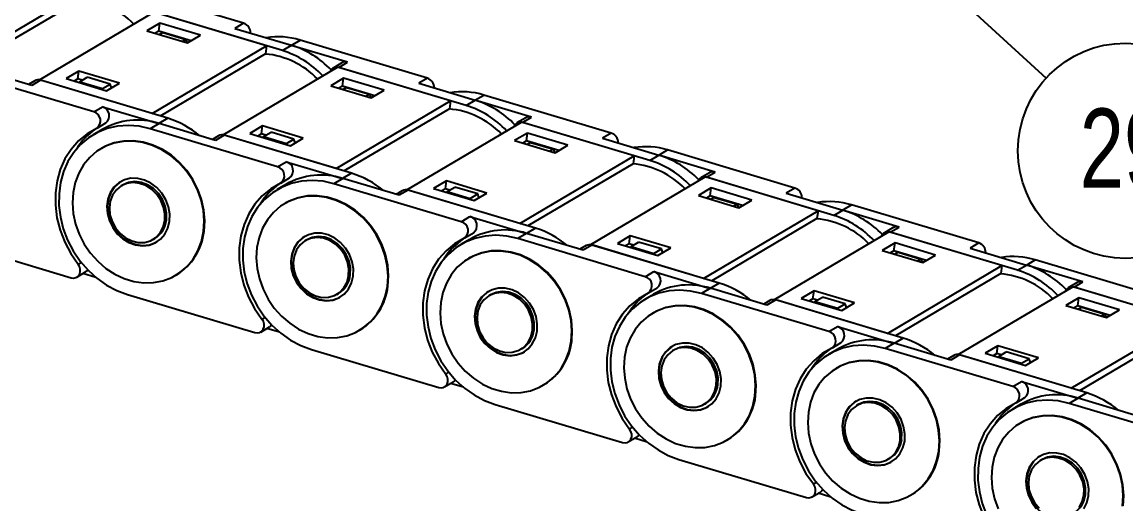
# Model space of a CAD drawing. Header units: millimetres. Extents: x 0 to 279, y 0 to 216.
# Drawn here: x 170.08 to 218.82, y 141.4 to 162.69 of the extents above; entities that cross this region are included whole.
import ezdxf

# ---------------------------------------------------------------- set-up
doc = ezdxf.new("R2010")
doc.units = ezdxf.units.MM
doc.layers.add('DIM', color=1, linetype='Continuous')
doc.styles.add('SLDTEXTSTYLE0', font='TXT', dxfattribs={"width": 0.75})
doc.dimstyles.new('SLDDIMSTYLE0', dxfattribs={"dimtxt": 0.18, "dimasz": 3.302, "dimexe": 0, "dimexo": 0.0625, "dimgap": 0, "dimtad": 0, "dimtih": 1, "dimtoh": 1, "dimdec": 0, "dimrnd": 1e-09, "dimzin": 0, "dimdsep": 46, "dimtxsty": 'Standard', "dimsah": 1, "dimcen": 0.09, "dimadec": 0, "dimazin": 0, "dimtfac": 3.302, "dimtdec": 0, "dimtofl": 0, "dimtmove": 0, "dimatfit": 3, "dimfxl": 1, "dimfrac": 2, "dimtolj": 1, "dimtzin": 0, "dimarcsym": 0})

# ---------------------------------------------------------------- blocks, each defined once
blk = doc.blocks.new('SW_NOTE_11')
at = {"layer": 'DIM', "color": 0}
blk.add_circle((3.508, -3.211), 4.755, dxfattribs=at)
at = {"layer": 'DIM', "color": 0, "insert": (3.437, -1.348), "char_height": 3.5, "attachment_point": 2, "style": 'SLDTEXTSTYLE0'}
blk.add_mtext('29', dxfattribs=at)

msp = doc.modelspace()

# ---------------------------------------------------------------- linework, layer by layer
at = {"color": 7, "linetype": 'Continuous', "lineweight": 25}
for p, q in [((179.864, 162.634), (174.242, 164.315)), ((167.715, 161.069), (172.767, 164.059)), ((172.72, 163.71), (168.073, 160.96)), ((170.846, 160.133), (175.898, 163.122)), ((180.883, 161.631), (175.898, 163.122)), ((181.576, 161.426), (175.954, 163.108)), ((176.166, 162.637), (175.599, 162.301)), ((175.599, 162.301), (177.389, 161.766)), ((176.119, 162.288), (176.166, 162.637)), ((177.956, 162.101), (176.166, 162.637)), ((179.864, 162.634), (179.48, 162.407)), ((179.48, 162.407), (181.973, 161.661)), ((176.119, 162.288), (175.959, 162.194)), ((177.548, 161.86), (176.119, 162.288)), ((176.3, 162.224), (176.152, 162.136)), ((176.3, 162.224), (177.31, 161.922)), ((176.334, 162.214), (176.345, 162.22)), ((177.31, 161.922), (177.162, 161.834)), ((177.31, 161.922), (177.36, 161.774)), ((177.389, 161.766), (177.956, 162.101)), ((181.964, 161.656), (182.357, 161.888)), ((187.979, 160.207), (182.357, 161.888)), ((175.83, 158.642), (180.883, 161.631)), ((180.883, 161.631), (180.835, 161.283)), ((181.576, 161.426), (181.973, 161.661)), ((184.457, 160.91), (181.964, 161.656)), ((180.835, 161.283), (176.188, 158.533)), ((184.203, 160.884), (183.815, 160.654)), ((184.069, 160.68), (184.457, 160.91)), ((173.245, 158.717), (167.623, 160.399)), ((170.509, 159.886), (168.016, 160.631)), ((172.591, 160.521), (172.024, 160.186)), ((172.544, 160.172), (172.591, 160.521)), ((174.381, 159.986), (172.591, 160.521)), ((178.961, 157.705), (184.013, 160.695)), ((188.998, 159.204), (184.013, 160.695)), ((189.691, 158.999), (184.069, 160.68)), ((170.643, 160.089), (170.37, 159.927)), ((170.897, 160.115), (170.509, 159.886)), ((170.846, 160.133), (170.843, 160.127)), ((175.83, 158.642), (170.846, 160.133)), ((176.519, 158.434), (170.897, 160.115)), ((172.024, 160.186), (173.814, 159.65)), ((172.544, 160.172), (172.384, 160.078)), ((172.736, 160.115), (172.544, 160.172)), ((172.598, 160.014), (172.627, 160.05)), ((172.627, 160.05), (172.959, 160.247)), ((172.627, 160.05), (173.637, 159.748)), ((173.969, 159.945), (172.959, 160.247)), ((173.637, 159.748), (173.969, 159.945)), ((173.814, 159.65), (174.381, 159.986)), ((174.027, 159.777), (173.969, 159.945)), ((184.281, 160.209), (183.715, 159.874)), ((183.715, 159.874), (185.504, 159.339)), ((184.234, 159.861), (184.281, 160.209)), ((186.071, 159.674), (184.281, 160.209)), ((187.979, 160.207), (187.596, 159.98)), ((187.596, 159.98), (190.089, 159.234)), ((173.637, 159.748), (173.654, 159.698)), ((184.234, 159.861), (184.075, 159.766)), ((185.664, 159.433), (184.234, 159.861)), ((184.415, 159.797), (184.267, 159.709)), ((184.415, 159.797), (185.425, 159.494)), ((184.449, 159.786), (184.46, 159.793)), ((185.425, 159.494), (185.277, 159.407)), ((185.425, 159.494), (185.476, 159.347)), ((185.504, 159.339), (186.071, 159.674)), ((190.08, 159.229), (190.472, 159.461)), ((196.095, 157.78), (190.472, 159.461)), ((173.245, 158.717), (173.629, 158.944)), ((173.629, 158.944), (176.122, 158.199)), ((183.946, 156.215), (188.998, 159.204)), ((188.998, 159.204), (188.951, 158.856)), ((189.691, 158.999), (190.089, 159.234)), ((192.573, 158.483), (190.08, 159.229)), ((175.83, 158.642), (175.83, 158.64)), ((176.519, 158.434), (176.122, 158.199)), ((188.951, 158.856), (184.303, 156.106)), ((192.319, 158.456), (191.93, 158.227)), ((192.184, 158.253), (192.573, 158.483)), ((173.613, 157.935), (173.229, 157.708)), ((173.398, 158.002), (173.782, 158.229)), ((176.131, 158.204), (175.738, 157.972)), ((181.36, 156.29), (175.738, 157.972)), ((178.624, 157.458), (176.131, 158.204)), ((180.706, 158.094), (180.14, 157.759)), ((180.659, 157.745), (180.706, 158.094)), ((182.496, 157.559), (180.706, 158.094)), ((187.076, 155.278), (192.129, 158.268)), ((197.113, 156.777), (192.129, 158.268)), ((197.807, 156.572), (192.184, 158.253)), ((178.758, 157.661), (178.485, 157.5)), ((179.012, 157.688), (178.624, 157.458)), ((178.961, 157.705), (178.959, 157.7)), ((183.946, 156.215), (178.961, 157.705)), ((184.635, 156.007), (179.012, 157.688)), ((180.14, 157.759), (181.929, 157.223)), ((180.659, 157.745), (180.5, 157.651)), ((180.852, 157.688), (180.659, 157.745)), ((180.714, 157.587), (180.742, 157.623)), ((180.742, 157.623), (181.075, 157.82)), ((180.742, 157.623), (181.752, 157.321)), ((182.085, 157.518), (181.075, 157.82)), ((181.752, 157.321), (182.085, 157.518)), ((181.929, 157.223), (182.496, 157.559)), ((182.142, 157.349), (182.085, 157.518)), ((192.397, 157.782), (191.83, 157.447)), ((191.83, 157.447), (193.62, 156.912)), ((192.349, 157.434), (192.19, 157.339)), ((192.349, 157.434), (192.397, 157.782)), ((193.779, 157.006), (192.349, 157.434)), ((194.186, 157.247), (192.397, 157.782)), ((196.095, 157.78), (195.711, 157.552)), ((195.711, 157.552), (198.204, 156.807)), ((173.585, 157.105), (173.563, 157.092)), ((181.752, 157.321), (181.769, 157.271)), ((192.531, 157.369), (192.382, 157.282)), ((192.531, 157.369), (193.541, 157.067)), ((192.565, 157.359), (192.576, 157.366)), ((193.541, 157.067), (193.392, 156.98)), ((193.541, 157.067), (193.591, 156.92)), ((193.62, 156.912), (194.186, 157.247)), ((198.195, 156.802), (198.588, 157.034)), ((204.21, 155.352), (198.588, 157.034)), ((181.36, 156.29), (181.744, 156.517)), ((181.744, 156.517), (184.237, 155.772)), ((192.061, 153.787), (197.113, 156.777)), ((197.113, 156.777), (197.066, 156.428)), ((197.807, 156.572), (198.204, 156.807)), ((200.688, 156.056), (198.195, 156.802)), ((183.946, 156.215), (183.945, 156.213)), ((184.635, 156.007), (184.237, 155.772)), ((197.066, 156.428), (192.419, 153.679)), ((200.434, 156.029), (200.046, 155.799)), ((200.3, 155.826), (200.688, 156.056)), ((174.54, 155.492), (174.469, 155.45)), ((181.728, 155.508), (181.344, 155.281)), ((181.514, 155.575), (181.898, 155.802)), ((184.246, 155.777), (183.853, 155.544)), ((189.476, 153.863), (183.853, 155.544)), ((186.739, 155.031), (184.246, 155.777)), ((188.822, 155.667), (188.255, 155.331)), ((188.774, 155.318), (188.822, 155.667)), ((190.611, 155.132), (188.822, 155.667)), ((195.192, 152.851), (200.244, 155.841)), ((205.229, 154.35), (200.244, 155.841)), ((205.922, 154.145), (200.3, 155.826)), ((186.873, 155.234), (186.6, 155.073)), ((187.128, 155.261), (186.739, 155.031)), ((187.076, 155.278), (187.074, 155.273)), ((192.061, 153.787), (187.076, 155.278)), ((192.75, 153.579), (187.128, 155.261)), ((188.255, 155.331), (190.045, 154.796)), ((188.774, 155.318), (188.615, 155.224)), ((188.967, 155.261), (188.774, 155.318)), ((188.829, 155.16), (188.858, 155.196)), ((188.858, 155.196), (189.19, 155.393)), ((188.858, 155.196), (189.868, 154.894)), ((190.2, 155.09), (189.19, 155.393)), ((189.868, 154.894), (190.2, 155.09)), ((190.045, 154.796), (190.611, 155.132)), ((190.258, 154.922), (190.2, 155.09)), ((200.512, 155.355), (199.945, 155.02)), ((199.945, 155.02), (201.735, 154.484)), ((200.465, 155.006), (200.305, 154.912)), ((200.465, 155.006), (200.512, 155.355)), ((201.894, 154.579), (200.465, 155.006)), ((202.302, 154.82), (200.512, 155.355)), ((204.21, 155.352), (203.826, 155.125)), ((203.826, 155.125), (206.319, 154.38)), ((181.701, 154.678), (181.678, 154.665)), ((189.868, 154.894), (189.885, 154.844)), ((200.646, 154.942), (200.498, 154.854)), ((200.646, 154.942), (201.656, 154.64)), ((200.68, 154.932), (200.691, 154.939)), ((201.656, 154.64), (201.508, 154.552)), ((201.656, 154.64), (201.706, 154.493)), ((201.735, 154.484), (202.302, 154.82)), ((206.31, 154.374), (206.703, 154.607)), ((212.325, 152.925), (206.703, 154.607)), ((189.476, 153.863), (189.86, 154.09)), ((189.86, 154.09), (192.353, 153.344)), ((200.176, 151.36), (205.229, 154.35)), ((205.229, 154.35), (205.181, 154.001)), ((205.922, 154.145), (206.319, 154.38)), ((208.803, 153.629), (206.31, 154.374)), ((192.061, 153.787), (192.061, 153.786)), ((192.75, 153.579), (192.353, 153.344)), ((205.181, 154.001), (200.534, 151.251)), ((208.549, 153.602), (208.161, 153.372)), ((208.415, 153.399), (208.803, 153.629)), ((166.627, 153.072), (172.249, 151.391)), ((175.869, 153.083), (175.941, 153.125)), ((182.655, 153.065), (182.584, 153.022)), ((189.843, 153.081), (189.459, 152.854)), ((189.629, 153.148), (190.013, 153.375)), ((192.362, 153.35), (191.969, 153.117)), ((197.591, 151.436), (191.969, 153.117)), ((194.855, 152.604), (192.362, 153.35)), ((196.937, 153.24), (196.37, 152.904)), ((196.89, 152.891), (196.937, 153.24)), ((198.727, 152.704), (196.937, 153.24)), ((203.307, 150.424), (208.359, 153.414)), ((213.344, 151.923), (208.359, 153.414)), ((214.037, 151.717), (208.415, 153.399)), ((194.989, 152.807), (194.716, 152.646)), ((195.243, 152.834), (194.855, 152.604)), ((195.192, 152.851), (195.189, 152.846)), ((200.176, 151.36), (195.192, 152.851)), ((200.865, 151.152), (195.243, 152.834)), ((196.37, 152.904), (198.16, 152.369)), ((196.89, 152.891), (196.73, 152.797)), ((197.082, 152.833), (196.89, 152.891)), ((196.944, 152.733), (196.973, 152.769)), ((196.973, 152.769), (197.305, 152.965)), ((196.973, 152.769), (197.983, 152.467)), ((198.315, 152.663), (197.305, 152.965)), ((197.983, 152.467), (198.315, 152.663)), ((198.16, 152.369), (198.727, 152.704)), ((198.373, 152.495), (198.315, 152.663)), ((208.627, 152.928), (208.061, 152.593)), ((208.061, 152.593), (209.85, 152.057)), ((208.58, 152.579), (208.421, 152.485)), ((208.58, 152.579), (208.627, 152.928)), ((210.01, 152.152), (208.58, 152.579)), ((210.417, 152.393), (208.627, 152.928)), ((212.325, 152.925), (211.942, 152.698)), ((211.942, 152.698), (214.435, 151.952)), ((189.816, 152.251), (189.794, 152.238)), ((197.983, 152.467), (198, 152.417)), ((208.761, 152.515), (208.613, 152.427)), ((208.761, 152.515), (209.771, 152.213)), ((208.795, 152.505), (208.806, 152.512)), ((209.771, 152.213), (209.623, 152.125)), ((209.771, 152.213), (209.822, 152.066)), ((209.85, 152.057), (210.417, 152.393)), ((214.426, 151.947), (214.818, 152.18)), ((220.441, 150.498), (214.818, 152.18)), ((172.504, 151.418), (172.887, 151.645)), ((173.339, 151.407), (172.772, 151.577)), ((197.591, 151.436), (197.975, 151.663)), ((197.975, 151.663), (200.468, 150.917)), ((208.292, 148.933), (213.344, 151.923)), ((213.344, 151.923), (213.297, 151.574)), ((214.037, 151.717), (214.435, 151.952)), ((216.919, 151.202), (214.426, 151.947)), ((176.873, 151.498), (176.895, 151.511)), ((200.176, 151.36), (200.176, 151.358)), ((200.865, 151.152), (200.468, 150.917)), ((213.297, 151.574), (208.649, 148.824)), ((216.665, 151.175), (216.276, 150.945)), ((216.53, 150.972), (216.919, 151.202)), ((174.742, 150.645), (180.365, 148.964)), ((183.984, 150.656), (184.056, 150.698)), ((190.771, 150.637), (190.699, 150.595)), ((197.959, 150.654), (197.575, 150.426)), ((197.744, 150.721), (198.128, 150.948)), ((200.477, 150.923), (200.084, 150.69)), ((205.706, 149.009), (200.084, 150.69)), ((202.97, 150.177), (200.477, 150.923)), ((205.052, 150.812), (204.486, 150.477)), ((205.005, 150.464), (205.052, 150.812)), ((206.842, 150.277), (205.052, 150.812)), ((211.422, 147.997), (216.475, 150.986)), ((221.459, 149.496), (216.475, 150.986)), ((222.153, 149.29), (216.53, 150.972)), ((203.104, 150.38), (202.831, 150.218)), ((203.358, 150.407), (202.97, 150.177)), ((203.307, 150.424), (203.305, 150.418)), ((208.292, 148.933), (203.307, 150.424)), ((208.981, 148.725), (203.358, 150.407)), ((204.486, 150.477), (206.275, 149.942)), ((205.005, 150.464), (204.846, 150.369)), ((205.198, 150.406), (205.005, 150.464)), ((205.06, 150.305), (205.088, 150.341)), ((205.088, 150.341), (205.421, 150.538)), ((205.088, 150.341), (206.098, 150.039)), ((206.431, 150.236), (205.421, 150.538)), ((206.098, 150.039), (206.431, 150.236)), ((206.275, 149.942), (206.842, 150.277)), ((206.488, 150.068), (206.431, 150.236)), ((216.743, 150.501), (216.176, 150.165)), ((216.176, 150.165), (217.966, 149.63)), ((216.695, 150.152), (216.536, 150.058)), ((216.695, 150.152), (216.743, 150.501)), ((218.125, 149.724), (216.695, 150.152)), ((218.532, 149.966), (216.743, 150.501)), ((197.931, 149.824), (197.909, 149.811)), ((206.098, 150.039), (206.115, 149.99)), ((216.877, 150.088), (216.728, 150)), ((216.877, 150.088), (217.887, 149.786)), ((216.911, 150.078), (216.922, 150.084)), ((217.887, 149.786), (217.738, 149.698)), ((217.887, 149.786), (217.937, 149.639)), ((217.966, 149.63), (218.532, 149.966)), ((180.619, 148.99), (181.003, 149.218)), ((181.454, 148.98), (180.887, 149.149)), ((205.706, 149.009), (206.09, 149.236)), ((206.09, 149.236), (208.583, 148.49)), ((216.407, 146.506), (221.459, 149.496)), ((221.412, 149.147), (216.765, 146.397)), ((184.988, 149.071), (185.011, 149.084)), ((208.292, 148.933), (208.291, 148.931)), ((208.981, 148.725), (208.583, 148.49)), ((182.858, 148.218), (188.48, 146.537)), ((192.1, 148.229), (192.171, 148.271)), ((198.886, 148.21), (198.815, 148.168)), ((206.074, 148.226), (205.69, 147.999)), ((205.86, 148.293), (206.244, 148.521)), ((208.592, 148.495), (208.199, 148.263)), ((213.822, 146.581), (208.199, 148.263)), ((211.085, 147.75), (208.592, 148.495)), ((213.168, 148.385), (212.601, 148.05)), ((213.12, 148.037), (213.168, 148.385)), ((214.957, 147.85), (213.168, 148.385)), ((211.219, 147.953), (210.946, 147.791)), ((211.474, 147.98), (211.085, 147.75)), ((211.422, 147.997), (211.42, 147.991)), ((216.407, 146.506), (211.422, 147.997)), ((217.096, 146.298), (211.474, 147.98)), ((212.601, 148.05), (214.391, 147.515)), ((213.12, 148.037), (212.961, 147.942)), ((213.313, 147.979), (213.12, 148.037)), ((213.175, 147.878), (213.204, 147.914)), ((213.204, 147.914), (213.536, 148.111)), ((213.204, 147.914), (214.214, 147.612)), ((214.546, 147.809), (213.536, 148.111)), ((214.214, 147.612), (214.546, 147.809)), ((214.391, 147.515), (214.957, 147.85)), ((214.604, 147.641), (214.546, 147.809)), ((206.047, 147.397), (206.024, 147.384)), ((214.214, 147.612), (214.231, 147.562)), ((188.734, 146.563), (189.118, 146.79)), ((189.569, 146.553), (189.003, 146.722)), ((213.822, 146.581), (214.206, 146.809)), ((214.206, 146.809), (216.699, 146.063)), ((193.104, 146.644), (193.126, 146.657)), ((216.407, 146.506), (216.407, 146.504)), ((217.096, 146.298), (216.699, 146.063)), ((190.973, 145.791), (196.595, 144.109)), ((200.215, 145.801), (200.287, 145.844)), ((207.001, 145.783), (206.93, 145.741)), ((214.189, 145.799), (213.805, 145.572)), ((213.975, 145.866), (214.359, 146.093)), ((216.708, 146.068), (216.315, 145.836)), ((221.937, 144.154), (216.315, 145.836)), ((219.201, 145.323), (216.708, 146.068)), ((214.162, 144.97), (214.14, 144.956)), ((196.85, 144.136), (197.233, 144.363)), ((197.685, 144.126), (197.118, 144.295)), ((201.219, 144.217), (201.241, 144.23)), ((199.088, 143.364), (204.711, 141.682)), ((208.33, 143.374), (208.402, 143.416)), ((215.117, 143.356), (215.045, 143.314)), ((204.965, 141.709), (205.349, 141.936)), ((205.8, 141.698), (205.233, 141.868)), ((209.334, 141.79), (209.357, 141.803))]:
    msp.add_line(p, q, dxfattribs=at)
at = {"color": 8, "linetype": 'Continuous', "lineweight": 25}
for p, q in [((172.56, 151.987), (172.694, 152.066)), ((180.675, 149.56), (180.809, 149.639)), ((188.79, 147.132), (188.924, 147.212)), ((196.906, 144.705), (197.04, 144.785)), ((205.021, 142.278), (205.155, 142.357))]:
    msp.add_line(p, q, dxfattribs=at)
at = {"color": 7, "linetype": 'Continuous', "lineweight": 25, "flags": 128}
for points in [[(173.375, 157.99), (172.953, 157.744), (172.574, 157.433), (172.246, 157.062), (171.975, 156.638), (171.767, 156.17), (171.626, 155.665), (171.554, 155.135), (171.553, 154.589), (171.622, 154.038), (171.761, 153.491), (171.966, 152.961), (172.234, 152.456), (172.56, 151.987)], [(175.738, 157.972), (175.257, 158.08), (174.776, 158.118), (174.303, 158.085), (173.847, 157.982), (173.418, 157.811), (173.023, 157.574), (172.668, 157.276), (172.362, 156.923), (172.11, 156.521), (171.915, 156.079), (171.783, 155.603), (171.715, 155.103), (171.713, 154.588), (171.776, 154.068), (171.904, 153.552), (172.094, 153.051), (172.343, 152.573), (172.646, 152.127), (172.997, 151.722), (173.389, 151.366), (173.817, 151.064), (174.271, 150.822), (174.742, 150.645)], [(178.097, 153.434), (178.126, 153.893), (178.09, 154.361), (177.99, 154.827), (177.828, 155.282), (177.607, 155.714), (177.333, 156.115), (177.012, 156.475), (176.651, 156.786), (176.258, 157.042), (175.842, 157.236), (175.411, 157.365), (174.977, 157.425), (174.547, 157.416), (174.133, 157.336), (173.743, 157.189), (173.386, 156.977), (173.07, 156.705), (172.802, 156.379), (172.587, 156.007), (172.432, 155.596), (172.339, 155.156), (172.31, 154.698), (172.346, 154.23), (172.446, 153.763), (172.608, 153.309), (172.829, 152.877), (173.103, 152.476), (173.424, 152.116), (173.785, 151.804), (174.178, 151.548), (174.594, 151.354), (175.025, 151.225), (175.459, 151.165), (175.889, 151.175), (176.303, 151.254), (176.693, 151.402), (177.05, 151.614), (177.366, 151.886), (177.634, 152.212), (177.849, 152.584), (178.004, 152.995), (178.097, 153.434)], [(178.12, 153.447), (178.149, 153.906), (178.112, 154.374), (178.012, 154.84), (177.85, 155.295), (177.63, 155.727), (177.356, 156.128), (177.035, 156.488), (176.674, 156.8), (176.28, 157.055), (175.864, 157.25), (175.434, 157.378), (174.999, 157.439), (174.57, 157.429), (174.155, 157.349), (173.765, 157.202), (173.585, 157.105)], [(176.591, 153.885), (176.601, 154.203), (176.546, 154.526), (176.429, 154.838), (176.256, 155.125), (176.034, 155.373), (175.774, 155.57), (175.487, 155.708), (175.189, 155.78), (174.891, 155.783), (174.609, 155.716), (174.355, 155.582), (174.142, 155.388), (173.979, 155.143), (173.874, 154.859), (173.832, 154.548), (173.854, 154.226), (173.941, 153.906), (174.087, 153.605), (174.286, 153.336), (174.528, 153.112), (174.803, 152.943), (175.097, 152.838), (175.397, 152.8), (175.689, 152.833), (175.958, 152.934), (176.193, 153.098), (176.382, 153.319), (176.517, 153.585), (176.591, 153.885)], [(174.451, 155.642), (174.378, 155.595), (174.164, 155.401), (174.001, 155.157), (173.896, 154.872), (173.854, 154.561), (173.877, 154.239), (173.963, 153.919), (174.109, 153.618), (174.308, 153.349), (174.551, 153.125), (174.825, 152.956), (175.12, 152.851), (175.419, 152.814), (175.711, 152.846), (175.98, 152.947), (176.03, 152.975)], [(176.387, 153.902), (176.394, 154.206), (176.335, 154.513), (176.213, 154.807), (176.035, 155.071), (175.811, 155.293), (175.551, 155.459), (175.271, 155.56), (174.986, 155.592), (174.71, 155.553), (174.459, 155.444), (174.246, 155.271), (174.083, 155.045), (173.979, 154.776), (173.939, 154.48), (173.965, 154.172), (174.056, 153.87), (174.207, 153.589), (174.41, 153.344), (174.654, 153.149), (174.925, 153.014), (175.21, 152.947), (175.492, 152.951), (175.757, 153.026), (175.991, 153.167), (176.18, 153.368), (176.314, 153.618), (176.387, 153.902)], [(176.459, 153.944), (176.466, 154.248), (176.407, 154.555), (176.285, 154.849), (176.107, 155.114), (175.882, 155.335), (175.623, 155.501), (175.342, 155.603), (175.057, 155.635), (174.781, 155.595), (174.54, 155.492)], [(181.491, 155.563), (181.068, 155.317), (180.689, 155.006), (180.361, 154.635), (180.091, 154.211), (179.883, 153.742), (179.741, 153.238), (179.669, 152.708), (179.668, 152.162), (179.737, 151.61), (179.876, 151.064), (180.081, 150.534), (180.349, 150.029), (180.675, 149.56)], [(183.853, 155.544), (183.372, 155.653), (182.891, 155.691), (182.418, 155.658), (181.963, 155.555), (181.533, 155.383), (181.138, 155.147), (180.784, 154.849), (180.478, 154.496), (180.225, 154.094), (180.031, 153.651), (179.898, 153.176), (179.83, 152.676), (179.828, 152.161), (179.891, 151.641), (180.019, 151.125), (180.21, 150.624), (180.458, 150.146), (180.761, 149.7), (181.112, 149.295), (181.505, 148.938), (181.932, 148.636), (182.386, 148.395), (182.858, 148.218)], [(186.213, 151.007), (186.242, 151.466), (186.206, 151.934), (186.105, 152.4), (185.943, 152.854), (185.723, 153.287), (185.449, 153.688), (185.128, 154.048), (184.767, 154.359), (184.373, 154.615), (183.957, 154.809), (183.527, 154.938), (183.092, 154.998), (182.663, 154.988), (182.248, 154.909), (181.858, 154.761), (181.501, 154.549), (181.185, 154.277), (180.917, 153.952), (180.703, 153.579), (180.547, 153.169), (180.454, 152.729), (180.425, 152.27), (180.461, 151.803), (180.561, 151.336), (180.724, 150.882), (180.944, 150.449), (181.218, 150.049), (181.539, 149.688), (181.9, 149.377), (182.293, 149.121), (182.71, 148.927), (183.14, 148.798), (183.575, 148.738), (184.004, 148.748), (184.418, 148.827), (184.808, 148.975), (185.165, 149.187), (185.482, 149.459), (185.75, 149.784), (185.964, 150.157), (186.119, 150.567), (186.213, 151.007)], [(186.235, 151.02), (186.264, 151.479), (186.228, 151.947), (186.128, 152.413), (185.965, 152.868), (185.745, 153.3), (185.471, 153.701), (185.15, 154.061), (184.789, 154.372), (184.396, 154.628), (183.979, 154.823), (183.549, 154.951), (183.114, 155.011), (182.685, 155.002), (182.271, 154.922), (181.881, 154.775), (181.701, 154.678)], [(184.707, 151.457), (184.716, 151.776), (184.662, 152.099), (184.545, 152.411), (184.371, 152.698), (184.149, 152.946), (183.889, 153.143), (183.603, 153.281), (183.304, 153.353), (183.007, 153.355), (182.724, 153.288), (182.471, 153.155), (182.257, 152.961), (182.094, 152.716), (181.989, 152.432), (181.947, 152.121), (181.97, 151.798), (182.056, 151.479), (182.202, 151.178), (182.401, 150.909), (182.644, 150.685), (182.918, 150.516), (183.213, 150.411), (183.512, 150.373), (183.804, 150.406), (184.073, 150.507), (184.308, 150.671), (184.498, 150.892), (184.632, 151.158), (184.707, 151.457)], [(182.566, 153.215), (182.493, 153.168), (182.28, 152.974), (182.117, 152.73), (182.012, 152.445), (181.969, 152.134), (181.992, 151.812), (182.078, 151.492), (182.224, 151.191), (182.423, 150.922), (182.666, 150.698), (182.941, 150.529), (183.235, 150.424), (183.535, 150.386), (183.826, 150.419), (184.096, 150.52), (184.145, 150.547)], [(184.502, 151.475), (184.51, 151.779), (184.451, 152.086), (184.329, 152.38), (184.151, 152.644), (183.926, 152.866), (183.666, 153.032), (183.386, 153.133), (183.101, 153.165), (182.825, 153.126), (182.574, 153.017), (182.362, 152.844), (182.199, 152.618), (182.094, 152.349), (182.054, 152.053), (182.08, 151.745), (182.171, 151.443), (182.322, 151.162), (182.525, 150.917), (182.769, 150.722), (183.04, 150.587), (183.325, 150.52), (183.608, 150.524), (183.873, 150.599), (184.106, 150.74), (184.295, 150.941), (184.43, 151.19), (184.502, 151.475)], [(184.574, 151.517), (184.581, 151.821), (184.522, 152.128), (184.4, 152.422), (184.222, 152.687), (183.997, 152.908), (183.738, 153.074), (183.458, 153.175), (183.172, 153.207), (182.897, 153.168), (182.655, 153.065)], [(189.606, 153.135), (189.183, 152.89), (188.804, 152.579), (188.476, 152.208), (188.206, 151.784), (187.998, 151.315), (187.857, 150.811), (187.785, 150.281), (187.783, 149.735), (187.853, 149.183), (187.991, 148.637), (188.196, 148.106), (188.465, 147.602), (188.79, 147.132)], [(191.969, 153.117), (191.488, 153.226), (191.006, 153.264), (190.533, 153.231), (190.078, 153.128), (189.649, 152.956), (189.253, 152.719), (188.899, 152.422), (188.593, 152.069), (188.34, 151.667), (188.146, 151.224), (188.014, 150.748), (187.946, 150.248), (187.943, 149.734), (188.007, 149.214), (188.135, 148.698), (188.325, 148.197), (188.574, 147.719), (188.876, 147.273), (189.227, 146.868), (189.62, 146.511), (190.047, 146.209), (190.501, 145.968), (190.973, 145.791)], [(194.328, 148.58), (194.357, 149.039), (194.321, 149.506), (194.221, 149.973), (194.058, 150.427), (193.838, 150.86), (193.564, 151.26), (193.243, 151.621), (192.882, 151.932), (192.489, 152.188), (192.072, 152.382), (191.642, 152.511), (191.207, 152.571), (190.778, 152.561), (190.364, 152.482), (189.974, 152.334), (189.617, 152.122), (189.3, 151.85), (189.032, 151.525), (188.818, 151.152), (188.663, 150.742), (188.569, 150.302), (188.54, 149.843), (188.577, 149.375), (188.677, 148.909), (188.839, 148.455), (189.059, 148.022), (189.333, 147.621), (189.654, 147.261), (190.015, 146.95), (190.409, 146.694), (190.825, 146.5), (191.255, 146.371), (191.69, 146.311), (192.119, 146.321), (192.534, 146.4), (192.924, 146.548), (193.281, 146.76), (193.597, 147.032), (193.865, 147.357), (194.079, 147.73), (194.235, 148.14), (194.328, 148.58)], [(194.35, 148.593), (194.379, 149.052), (194.343, 149.52), (194.243, 149.986), (194.081, 150.44), (193.86, 150.873), (193.586, 151.274), (193.265, 151.634), (192.904, 151.945), (192.511, 152.201), (192.095, 152.395), (191.664, 152.524), (191.23, 152.584), (190.8, 152.574), (190.386, 152.495), (189.996, 152.348), (189.816, 152.251)], [(172.249, 151.391), (172.36, 151.376), (172.464, 151.398), (172.553, 151.454), (172.618, 151.54), (172.653, 151.646), (172.654, 151.764), (172.622, 151.881), (172.56, 151.987)], [(172.983, 151.736), (172.937, 151.682), (172.887, 151.645)], [(192.822, 149.03), (192.832, 149.349), (192.777, 149.672), (192.66, 149.984), (192.487, 150.271), (192.264, 150.519), (192.004, 150.716), (191.718, 150.854), (191.419, 150.926), (191.122, 150.928), (190.84, 150.861), (190.586, 150.728), (190.373, 150.534), (190.21, 150.289), (190.105, 150.005), (190.062, 149.694), (190.085, 149.371), (190.171, 149.052), (190.317, 148.751), (190.516, 148.482), (190.759, 148.258), (191.034, 148.089), (191.328, 147.983), (191.628, 147.946), (191.919, 147.979), (192.189, 148.079), (192.424, 148.244), (192.613, 148.465), (192.748, 148.731), (192.822, 149.03)], [(190.682, 150.788), (190.608, 150.741), (190.395, 150.547), (190.232, 150.302), (190.127, 150.018), (190.085, 149.707), (190.107, 149.384), (190.194, 149.065), (190.34, 148.764), (190.539, 148.495), (190.781, 148.271), (191.056, 148.102), (191.35, 147.997), (191.65, 147.959), (191.942, 147.992), (192.211, 148.093), (192.26, 148.12)], [(192.618, 149.048), (192.625, 149.351), (192.566, 149.659), (192.444, 149.952), (192.266, 150.217), (192.041, 150.438), (191.782, 150.604), (191.502, 150.706), (191.216, 150.738), (190.941, 150.698), (190.69, 150.589), (190.477, 150.417), (190.314, 150.19), (190.21, 149.922), (190.17, 149.626), (190.196, 149.318), (190.287, 149.016), (190.438, 148.734), (190.64, 148.49), (190.884, 148.295), (191.156, 148.16), (191.44, 148.093), (191.723, 148.097), (191.988, 148.171), (192.221, 148.313), (192.41, 148.514), (192.545, 148.763), (192.618, 149.048)], [(192.689, 149.09), (192.696, 149.394), (192.637, 149.701), (192.516, 149.995), (192.337, 150.259), (192.113, 150.481), (191.853, 150.647), (191.573, 150.748), (191.288, 150.78), (191.012, 150.741), (190.771, 150.637)], [(197.721, 150.708), (197.299, 150.463), (196.92, 150.152), (196.592, 149.78), (196.321, 149.357), (196.113, 148.888), (195.972, 148.384), (195.9, 147.854), (195.899, 147.308), (195.968, 146.756), (196.107, 146.21), (196.312, 145.679), (196.58, 145.175), (196.906, 144.705)], [(200.084, 150.69), (199.603, 150.799), (199.122, 150.837), (198.649, 150.804), (198.193, 150.701), (197.764, 150.529), (197.369, 150.292), (197.014, 149.995), (196.708, 149.642), (196.456, 149.24), (196.261, 148.797), (196.129, 148.321), (196.061, 147.821), (196.059, 147.306), (196.122, 146.786), (196.25, 146.271), (196.44, 145.77), (196.689, 145.292), (196.992, 144.846), (197.343, 144.441), (197.735, 144.084), (198.163, 143.782), (198.617, 143.54), (199.088, 143.364)], [(202.443, 146.153), (202.472, 146.611), (202.436, 147.079), (202.336, 147.546), (202.174, 148), (201.953, 148.433), (201.679, 148.833), (201.358, 149.193), (200.997, 149.505), (200.604, 149.761), (200.188, 149.955), (199.757, 150.084), (199.323, 150.144), (198.893, 150.134), (198.479, 150.055), (198.089, 149.907), (197.732, 149.695), (197.416, 149.423), (197.148, 149.097), (196.933, 148.725), (196.778, 148.315), (196.685, 147.875), (196.656, 147.416), (196.692, 146.948), (196.792, 146.482), (196.954, 146.027), (197.175, 145.595), (197.449, 145.194), (197.77, 144.834), (198.131, 144.523), (198.524, 144.267), (198.94, 144.073), (199.371, 143.944), (199.805, 143.884), (200.235, 143.894), (200.649, 143.973), (201.039, 144.12), (201.396, 144.332), (201.712, 144.604), (201.98, 144.93), (202.195, 145.302), (202.35, 145.713), (202.443, 146.153)], [(202.466, 146.166), (202.495, 146.625), (202.458, 147.092), (202.358, 147.559), (202.196, 148.013), (201.976, 148.446), (201.702, 148.846), (201.381, 149.207), (201.02, 149.518), (200.626, 149.774), (200.21, 149.968), (199.78, 150.097), (199.345, 150.157), (198.916, 150.147), (198.501, 150.068), (198.111, 149.92), (197.931, 149.824)], [(180.365, 148.964), (180.475, 148.949), (180.579, 148.971), (180.668, 149.027), (180.733, 149.113), (180.768, 149.219), (180.77, 149.336), (180.737, 149.454), (180.675, 149.56)], [(181.099, 149.309), (181.052, 149.254), (181.003, 149.218)], [(200.937, 146.603), (200.947, 146.922), (200.892, 147.245), (200.775, 147.557), (200.602, 147.843), (200.38, 148.091), (200.12, 148.289), (199.833, 148.427), (199.535, 148.499), (199.237, 148.501), (198.955, 148.434), (198.701, 148.3), (198.488, 148.107), (198.325, 147.862), (198.22, 147.577), (198.178, 147.267), (198.2, 146.944), (198.287, 146.625), (198.433, 146.323), (198.632, 146.055), (198.874, 145.83), (199.149, 145.662), (199.443, 145.556), (199.743, 145.519), (200.035, 145.551), (200.304, 145.652), (200.539, 145.817), (200.728, 146.037), (200.863, 146.304), (200.937, 146.603)], [(198.797, 148.361), (198.724, 148.314), (198.51, 148.12), (198.347, 147.875), (198.242, 147.591), (198.2, 147.28), (198.223, 146.957), (198.309, 146.638), (198.455, 146.337), (198.654, 146.068), (198.897, 145.844), (199.171, 145.675), (199.466, 145.569), (199.765, 145.532), (200.057, 145.565), (200.326, 145.666), (200.376, 145.693)], [(200.733, 146.62), (200.74, 146.924), (200.681, 147.231), (200.559, 147.525), (200.381, 147.79), (200.157, 148.011), (199.897, 148.177), (199.617, 148.279), (199.332, 148.311), (199.056, 148.271), (198.805, 148.162), (198.592, 147.99), (198.429, 147.763), (198.325, 147.495), (198.285, 147.199), (198.311, 146.891), (198.402, 146.588), (198.553, 146.307), (198.756, 146.063), (199, 145.868), (199.271, 145.733), (199.556, 145.666), (199.838, 145.67), (200.103, 145.744), (200.337, 145.886), (200.526, 146.087), (200.66, 146.336), (200.733, 146.62)], [(200.805, 146.663), (200.812, 146.967), (200.753, 147.274), (200.631, 147.568), (200.453, 147.832), (200.228, 148.054), (199.969, 148.219), (199.688, 148.321), (199.403, 148.353), (199.127, 148.313), (198.886, 148.21)], [(205.837, 148.281), (205.414, 148.036), (205.035, 147.724), (204.707, 147.353), (204.437, 146.929), (204.229, 146.461), (204.087, 145.957), (204.015, 145.426), (204.014, 144.88), (204.083, 144.329), (204.222, 143.783), (204.427, 143.252), (204.695, 142.747), (205.021, 142.278)], [(208.199, 148.263), (207.718, 148.371), (207.237, 148.41), (206.764, 148.377), (206.309, 148.274), (205.879, 148.102), (205.484, 147.865), (205.13, 147.567), (204.824, 147.214), (204.571, 146.813), (204.377, 146.37), (204.244, 145.894), (204.176, 145.394), (204.174, 144.879), (204.237, 144.359), (204.365, 143.844), (204.556, 143.342), (204.804, 142.864), (205.107, 142.419), (205.458, 142.014), (205.851, 141.657), (206.278, 141.355), (206.732, 141.113), (207.204, 140.937)], [(210.559, 143.725), (210.588, 144.184), (210.551, 144.652), (210.451, 145.118), (210.289, 145.573), (210.069, 146.005), (209.795, 146.406), (209.474, 146.766), (209.113, 147.078), (208.719, 147.333), (208.303, 147.528), (207.873, 147.657), (207.438, 147.717), (207.009, 147.707), (206.594, 147.627), (206.204, 147.48), (205.847, 147.268), (205.531, 146.996), (205.263, 146.67), (205.049, 146.298), (204.893, 145.887), (204.8, 145.448), (204.771, 144.989), (204.807, 144.521), (204.907, 144.055), (205.07, 143.6), (205.29, 143.168), (205.564, 142.767), (205.885, 142.407), (206.246, 142.096), (206.639, 141.84), (207.056, 141.645), (207.486, 141.517), (207.921, 141.457), (208.35, 141.466), (208.764, 141.546), (209.154, 141.693), (209.511, 141.905), (209.828, 142.177), (210.096, 142.503), (210.31, 142.875), (210.465, 143.286), (210.559, 143.725)], [(210.581, 143.739), (210.61, 144.197), (210.574, 144.665), (210.474, 145.132), (210.311, 145.586), (210.091, 146.019), (209.817, 146.419), (209.496, 146.779), (209.135, 147.091), (208.742, 147.347), (208.325, 147.541), (207.895, 147.67), (207.46, 147.73), (207.031, 147.72), (206.617, 147.641), (206.227, 147.493), (206.047, 147.397)], [(188.48, 146.537), (188.59, 146.522), (188.695, 146.544), (188.784, 146.6), (188.849, 146.685), (188.883, 146.792), (188.885, 146.909), (188.853, 147.026), (188.79, 147.132)], [(189.214, 146.882), (189.167, 146.827), (189.118, 146.79)], [(209.053, 144.176), (209.062, 144.495), (209.008, 144.817), (208.891, 145.13), (208.717, 145.416), (208.495, 145.664), (208.235, 145.862), (207.949, 146), (207.65, 146.072), (207.353, 146.074), (207.07, 146.007), (206.817, 145.873), (206.603, 145.68), (206.44, 145.435), (206.335, 145.15), (206.293, 144.84), (206.316, 144.517), (206.402, 144.197), (206.548, 143.896), (206.747, 143.627), (206.99, 143.403), (207.264, 143.235), (207.559, 143.129), (207.858, 143.092), (208.15, 143.124), (208.419, 143.225), (208.654, 143.39), (208.844, 143.61), (208.978, 143.876), (209.053, 144.176)], [(206.912, 145.934), (206.839, 145.887), (206.626, 145.693), (206.463, 145.448), (206.358, 145.164), (206.315, 144.853), (206.338, 144.53), (206.424, 144.211), (206.57, 143.909), (206.769, 143.641), (207.012, 143.416), (207.287, 143.248), (207.581, 143.142), (207.881, 143.105), (208.172, 143.137), (208.442, 143.238), (208.491, 143.266)], [(208.848, 144.193), (208.856, 144.497), (208.797, 144.804), (208.675, 145.098), (208.497, 145.363), (208.272, 145.584), (208.012, 145.75), (207.732, 145.852), (207.447, 145.884), (207.171, 145.844), (206.92, 145.735), (206.708, 145.563), (206.545, 145.336), (206.44, 145.067), (206.4, 144.771), (206.426, 144.464), (206.517, 144.161), (206.668, 143.88), (206.871, 143.635), (207.115, 143.44), (207.386, 143.306), (207.671, 143.239), (207.954, 143.242), (208.219, 143.317), (208.452, 143.459), (208.641, 143.66), (208.776, 143.909), (208.848, 144.193)], [(208.92, 144.235), (208.927, 144.539), (208.868, 144.847), (208.746, 145.14), (208.568, 145.405), (208.343, 145.626), (208.084, 145.792), (207.804, 145.894), (207.518, 145.926), (207.243, 145.886), (207.001, 145.783)], [(213.952, 145.854), (213.529, 145.609), (213.15, 145.297), (212.822, 144.926), (212.552, 144.502), (212.344, 144.034), (212.203, 143.529), (212.131, 142.999), (212.129, 142.453), (212.199, 141.902), (212.337, 141.356), (212.542, 140.825), (212.811, 140.32), (213.136, 139.851)], [(216.315, 145.836), (215.834, 145.944), (215.352, 145.982), (214.879, 145.95), (214.424, 145.846), (213.995, 145.675), (213.599, 145.438), (213.245, 145.14), (212.939, 144.787), (212.686, 144.386), (212.492, 143.943), (212.36, 143.467), (212.292, 142.967), (212.289, 142.452), (212.353, 141.932), (212.481, 141.417), (212.671, 140.915), (212.92, 140.437), (213.222, 139.992), (213.573, 139.587), (213.966, 139.23), (214.393, 138.928), (214.847, 138.686), (215.319, 138.509)], [(218.674, 141.298), (218.703, 141.757), (218.667, 142.225), (218.567, 142.691), (218.404, 143.146), (218.184, 143.578), (217.91, 143.979), (217.589, 144.339), (217.228, 144.65), (216.835, 144.906), (216.418, 145.101), (215.988, 145.229), (215.553, 145.29), (215.124, 145.28), (214.71, 145.2), (214.32, 145.053), (213.963, 144.841), (213.646, 144.569), (213.378, 144.243), (213.164, 143.871), (213.009, 143.46), (212.915, 143.021), (212.886, 142.562), (212.923, 142.094), (213.023, 141.628), (213.185, 141.173)], [(218.696, 141.311), (218.725, 141.77), (218.689, 142.238), (218.589, 142.704), (218.427, 143.159), (218.206, 143.591), (217.932, 143.992), (217.611, 144.352), (217.25, 144.664), (216.857, 144.919), (216.441, 145.114), (216.01, 145.243), (215.576, 145.303), (215.146, 145.293), (214.732, 145.213), (214.342, 145.066), (214.162, 144.97)], [(196.595, 144.109), (196.706, 144.095), (196.81, 144.117), (196.899, 144.173), (196.964, 144.258), (196.999, 144.365), (197, 144.482), (196.968, 144.599), (196.906, 144.705)], [(197.329, 144.455), (197.283, 144.4), (197.233, 144.363)], [(217.168, 141.749), (217.178, 142.067), (217.123, 142.39), (217.006, 142.702), (216.833, 142.989), (216.61, 143.237), (216.35, 143.435), (216.064, 143.573), (215.765, 143.644), (215.468, 143.647), (215.186, 143.58), (214.932, 143.446), (214.719, 143.252), (214.556, 143.008), (214.451, 142.723), (214.408, 142.412), (214.431, 142.09), (214.517, 141.77), (214.663, 141.469), (214.862, 141.2)], [(215.028, 143.507), (214.954, 143.459), (214.741, 143.266), (214.578, 143.021), (214.473, 142.736), (214.431, 142.426), (214.453, 142.103), (214.54, 141.783), (214.686, 141.482), (214.885, 141.213), (215.127, 140.989), (215.402, 140.821), (215.696, 140.715), (215.996, 140.678), (216.288, 140.71), (216.557, 140.811), (216.606, 140.839)], [(216.964, 141.766), (216.971, 142.07), (216.912, 142.377), (216.79, 142.671), (216.612, 142.936), (216.387, 143.157), (216.128, 143.323), (215.848, 143.425), (215.562, 143.456), (215.287, 143.417), (215.036, 143.308), (214.823, 143.136), (214.66, 142.909), (214.556, 142.64), (214.516, 142.344), (214.542, 142.037), (214.633, 141.734), (214.784, 141.453), (214.986, 141.208)], [(217.035, 141.808), (217.042, 142.112), (216.983, 142.419), (216.862, 142.713), (216.683, 142.978), (216.459, 143.199), (216.199, 143.365), (215.919, 143.467), (215.634, 143.499), (215.358, 143.459), (215.117, 143.356)], [(204.711, 141.682), (204.821, 141.668), (204.925, 141.689), (205.014, 141.746), (205.079, 141.831), (205.114, 141.938), (205.116, 142.055), (205.083, 142.172), (205.021, 142.278)], [(205.445, 142.027), (205.398, 141.973), (205.349, 141.936)], [(216.756, 141.233), (216.891, 141.482), (216.964, 141.766)], [(216.959, 141.183), (217.094, 141.449), (217.168, 141.749)]]:
    msp.add_lwpolyline(points, dxfattribs=at)
at = {"color": 7, "linetype": 'Continuous', "lineweight": 25}
for centre, radius, start, end in [((172.39, 160.079), 3.637, 43.8406, 84.9845), ((179.725, 162.209), 0.447, 358.7898, 71.8476), ((181.387, 158.747), 3.288, 72.8305, 99.1495), ((180.348, 157.481), 4.132, 43.1881, 72.7114), ((180.735, 157.701), 4.149, 43.844, 72.6408), ((180.506, 157.652), 3.637, 43.8406, 84.9845), ((184.36, 160.611), 0.314, 72.0064, 119.9927), ((183.973, 160.389), 0.307, 71.7037, 158.3939), ((170.8, 159.817), 0.314, 72.0064, 119.9927), ((187.84, 159.782), 0.447, 358.7898, 71.8476), ((189.502, 156.32), 3.288, 72.8305, 99.1495), ((173.526, 158.548), 0.409, 308.722, 75.4723), ((188.463, 155.054), 4.132, 43.1881, 72.7114), ((188.851, 155.274), 4.149, 43.844, 72.6408), ((173.146, 158.324), 0.405, 304.4627, 75.8333), ((175.329, 154.566), 4.046, 49.9946, 72.899), ((188.621, 155.225), 3.637, 43.8406, 84.9845), ((192.476, 158.184), 0.314, 72.0064, 119.9927), ((175.129, 155.407), 3.129, 125.0186, 147.8564), ((175.175, 155.23), 3.124, 72.1815, 119.8176), ((192.088, 157.962), 0.307, 71.7037, 158.3939), ((178.915, 157.389), 0.314, 72.0064, 119.9927), ((195.956, 157.355), 0.447, 358.7898, 71.8476), ((197.617, 153.893), 3.288, 72.8305, 99.1495), ((181.642, 156.121), 0.409, 308.722, 75.4723), ((196.579, 152.627), 4.132, 43.1881, 72.7114), ((196.966, 152.847), 4.149, 43.844, 72.6408), ((181.261, 155.897), 0.405, 304.4627, 75.8333), ((183.445, 152.139), 4.046, 49.9946, 72.899), ((196.736, 152.798), 3.637, 43.8406, 84.9845), ((200.591, 155.757), 0.314, 72.0064, 119.9927), ((183.244, 152.98), 3.129, 125.0186, 147.8564), ((183.29, 152.803), 3.124, 72.1815, 119.8176), ((200.203, 155.534), 0.307, 71.7037, 158.3939), ((187.031, 154.962), 0.314, 72.0064, 119.9927), ((204.071, 154.928), 0.447, 358.7898, 71.8476), ((205.733, 151.466), 3.288, 72.8305, 99.1495), ((189.757, 153.694), 0.409, 308.722, 75.4723), ((204.694, 150.2), 4.132, 43.1881, 72.7114), ((205.081, 150.419), 4.149, 43.844, 72.6408), ((175.364, 154.063), 1.101, 301.5691, 353.8102), ((189.377, 153.47), 0.405, 304.4627, 75.8333), ((191.56, 149.712), 4.046, 49.9946, 72.899), ((204.852, 150.371), 3.637, 43.8406, 84.9845), ((208.706, 153.33), 0.314, 72.0064, 119.9927), ((175.526, 153.733), 2.609, 301.6547, 353.7246), ((191.359, 150.553), 3.129, 125.0186, 147.8564), ((191.406, 150.376), 3.124, 72.1815, 119.8176), ((208.319, 153.107), 0.307, 71.7037, 158.3939), ((195.146, 152.535), 0.314, 72.0064, 119.9927), ((212.186, 152.501), 0.447, 358.7898, 71.8476), ((213.848, 149.039), 3.288, 72.8305, 99.1495), ((197.872, 151.267), 0.409, 308.722, 75.4723), ((212.809, 147.772), 4.132, 43.1881, 72.7114), ((213.197, 147.992), 4.149, 43.844, 72.6408), ((183.48, 151.636), 1.101, 301.5691, 353.8102), ((197.492, 151.043), 0.405, 304.4627, 75.8333), ((199.675, 147.285), 4.046, 49.9946, 72.899), ((212.967, 147.944), 3.637, 43.8406, 84.9845), ((216.822, 150.903), 0.314, 72.0064, 119.9927), ((183.641, 151.305), 2.609, 301.6547, 353.7246), ((199.475, 148.125), 3.129, 125.0186, 147.8564), ((199.521, 147.948), 3.124, 72.1815, 119.8176), ((216.434, 150.68), 0.307, 71.7037, 158.3939), ((203.261, 150.108), 0.314, 72.0064, 119.9927), ((205.988, 148.84), 0.409, 308.722, 75.4723), ((191.595, 149.208), 1.101, 301.5691, 353.8102), ((205.607, 148.615), 0.405, 304.4627, 75.8333), ((207.791, 144.858), 4.046, 49.9946, 72.899), ((191.757, 148.878), 2.609, 301.6547, 353.7246), ((207.59, 145.698), 3.129, 125.0186, 147.8564), ((207.636, 145.521), 3.124, 72.1815, 119.8176), ((211.377, 147.681), 0.314, 72.0064, 119.9927), ((214.103, 146.413), 0.409, 308.722, 75.4723), ((199.71, 146.781), 1.101, 301.5691, 353.8102), ((213.723, 146.188), 0.405, 304.4627, 75.8333), ((215.752, 143.094), 3.124, 72.1815, 119.8176), ((215.906, 142.43), 4.046, 49.9946, 72.899), ((199.872, 146.451), 2.609, 301.6547, 353.7246), ((215.705, 143.271), 3.129, 125.0186, 147.8565), ((207.826, 144.354), 1.101, 301.5691, 353.8102), ((207.987, 144.024), 2.609, 301.6547, 353.7246), ((215.941, 141.927), 1.101, 301.5691, 353.8102)]:
    msp.add_arc(centre, radius, start, end, dxfattribs=at)

# ---------------------------------------------------------------- block references
at = {"layer": 'DIM'}
msp.add_blockref('SW_NOTE_11', (215.301, 160.212), dxfattribs=at)

# ---------------------------------------------------------------- leaders
msp.add_leader([(208.425, 166.506), (215.301, 160.212)], dimstyle='SLDDIMSTYLE0', dxfattribs=at)

doc.saveas('drawing.dxf')
